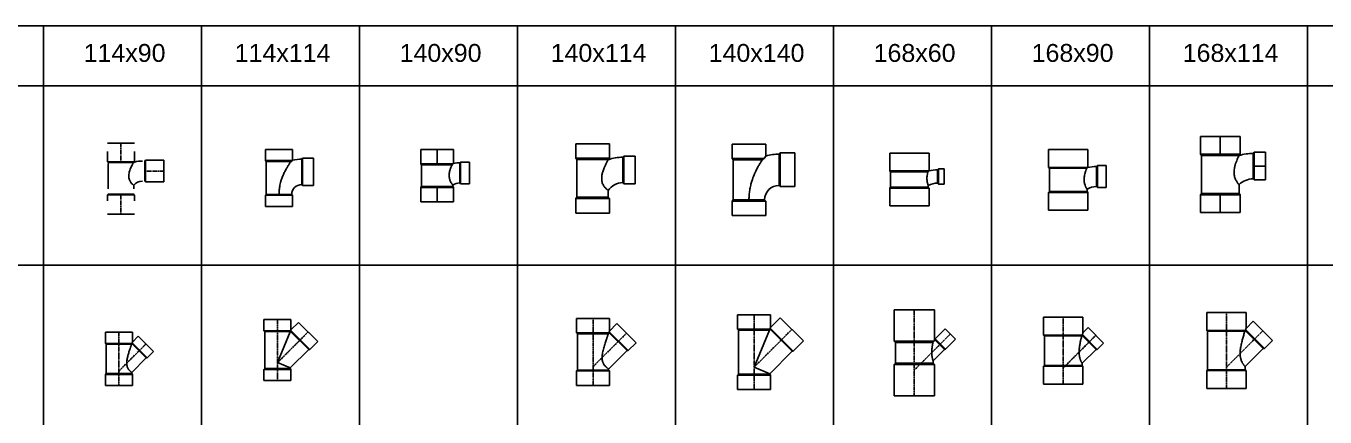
# Model space of a CAD drawing. Header units: millimetres. Extents: x 1218 to 72853, y -34712 to 16286.
# Drawn here: x 13282 to 19096, y 1924 to 3674 of the extents above; entities that cross this region are included whole.
import ezdxf
from ezdxf.enums import TextEntityAlignment as Align

# ---------------------------------------------------------------- set-up
doc = ezdxf.new("R2010")
doc.units = ezdxf.units.MM
doc.set_wipeout_variables(frame=1)
doc.linetypes.add('CENTER2', pattern=[28.575, 19.05, -3.175, 3.175, -3.175])
doc.styles.get("Standard").update_dxf_attribs({"font": 'arial.ttf'})

# ---------------------------------------------------------------- blocks, each defined once
blk = doc.blocks.new('TE CONG-D114x90 uPVC')
blk.add_wipeout([(-60.5, 125), (-60.5, 42), (-57, 38.5), (-57, -102.5), (-60.5, -106), (-60.5, -192), (60.5, -192), (60.5, -106), (57, -102.5), (57, -63.5), (61.1, -59.1), (65.8, -55.1), (71.7, -51.3), (78.2, -48.3), (85, -46.3), (92.5, -45.2), (106.5, -45), (110, -48.5), (192, -48.5), (192, 48.5), (110, 48.5), (106.5, 45), (91.3, 44.9), (86.7, 44.7), (80.5, 44.1), (75.9, 43.5), (68.7, 42.2), (62.9, 41), (60.5, 40.3), (60.5, 125)])
for p, q in [((-60.5, 125), (60.5, 125)), ((-60.5, 42), (-60.5, 87)), ((60.5, 40.3), (60.5, 87)), ((-57, 38.5), (-60.5, 42)), ((-57, -79.5), (-57, 33.5)), ((106.5, 45), (110, 48.5)), ((192, 48.5), (110, 48.5)), ((192, -48.5), (192, 48.5)), ((106.5, -45), (110, -48.5)), ((192, -48.5), (110, -48.5)), ((-57, -102.5), (-60.5, -106)), ((-60.5, -133), (-60.5, -106)), ((57, -79.5), (57, -63.5)), ((57, -102.5), (60.5, -106)), ((60.5, -133), (60.5, -108)), ((-60.5, -192), (60.5, -192))]:
    blk.add_line(p, q)
at = {"color": 8, "linetype": 'CENTER2'}
for p, q in [((0, 125), (0, 42)), ((192, 0), (110, 0)), ((0, -106), (0, -192))]:
    blk.add_line(p, q, dxfattribs=at)
at = {"color": 8}
for p, q in [((-60.5, 42), (58.5, 42)), ((53.5, 38.5), (-57, 38.5)), ((106.5, -45), (106.5, 45)), ((110, -48.5), (110, 48.5)), ((-60.5, -106), (60.5, -106)), ((-57, -102.5), (57, -102.5))]:
    blk.add_line(p, q, dxfattribs=at)
for radius, end in [(141.5, 104.73904), (51.5, 140.08438)]:
    blk.add_arc((96.5, -96.5), radius, 90, end)
for points, knots in [([(58.3, 41.9), (56.7, 39.1), (55.1, 36.3), (53.5, 33.5), (53.5, 33.5), (53.5, 33.5), (53.5, 33.5), (53.1, 32.9), (52.7, 32.2), (51.5, 30), (50.5, 28.2), (46.8, 21.2), (43.8, 15), (39.8, 4.2), (38.4, 0), (36.5, -7.8), (35.8, -11.4), (35.1, -17.8), (34.9, -20.7), (35.1, -26), (35.3, -28.4), (36, -32.9), (36.5, -34.9), (37.7, -38.9), (38.4, -40.7), (41.1, -46.5), (43.4, -49.9), (46.9, -54.2), (48.2, -55.5), (50.6, -58), (51.8, -59.1), (53.8, -60.9), (54.7, -61.6), (56.1, -62.7), (56.5, -63.1), (56.9, -63.4), (57, -63.5), (57, -63.5)], [-312.491759, -312.491759, -312.491759, -312.491759, -296.152946, -296.152946, -296.152946, -296.132681, -296.132681, -296.132681, -292.534326, -292.534326, -284.23961, -284.23961, -262.004374, -262.004374, -249.01896, -249.01896, -238.493832, -238.493832, -230.179739, -230.179739, -223.243339, -223.243339, -217.015097, -217.015097, -210.963162, -210.963162, -197.195469, -197.195469, -189.744734, -189.744734, -181.394502, -181.394502, -172.910213, -172.910213, -164.419137, -164.419137, -159.69674, -159.69674, -159.69674, -159.69674]), ([(58.5, 42), (57.4, 41.2), (56.1, 40.3), (54.4, 39.1), (53.9, 38.8), (53.5, 38.5)], [-25.68956, -25.68956, -25.68956, -25.68956, -20.064416, -20.064416, -18.131552, -18.131552, -18.131552, -18.131552]), ([(60.5, 45.3), (60.5, 45.3), (60.5, 45.3), (60.4, 45.1), (60.3, 45), (59.8, 44.1), (59.2, 43.2), (58.5, 42)], [-16.035889, -16.035889, -16.035889, -16.035889, -13.395135, -13.395135, -9.088574, -9.088574, 0, 0, 0, 0])]:
    blk.add_open_spline(points, degree=3, knots=knots, dxfattribs=at)
at = {"flags": 1}
for p in [(0, 42), (110, 0), (0, -106)]:
    blk.add_attdef('AMC', p, '', height=0.5, dxfattribs=at)
blk = doc.blocks.new('TE CONG-D114x114 uPVC')
for p, q in [((60.5, 100), (-60.5, 100)), ((-60.5, 100), (-60.5, 50)), ((60.5, 100), (60.5, 51.6)), ((101.5, 57), (105, 60.5)), ((105, 60.5), (155, 60.5)), ((155, 60.5), (155, -60.5)), ((-57, 46.5), (-60.5, 50)), ((-57, 46.5), (-57, -101.5)), ((101.5, -57), (105, -60.5)), ((-57, -101.5), (-60.5, -105)), ((-60.5, -105), (-60.5, -155)), ((57, -101.5), (60.5, -105)), ((60.5, -105), (60.5, -155)), ((105, -60.5), (155, -60.5)), ((60.5, -155), (-60.5, -155))]:
    blk.add_line(p, q)
at = {"color": 8}
for p, q in [((105, 60.5), (105, -60.5)), ((59.3, 50), (-60.5, 50)), ((54, 46.5), (-57, 46.5)), ((101.5, 57), (101.5, -57)), ((60.5, -105), (-60.5, -105)), ((0, -101.5), (-57, -101.5)), ((57, -101.5), (0, -101.5))]:
    blk.add_line(p, q, dxfattribs=at)
for radius, end in [(158.5, 104.99146), (44.5, 180)]:
    blk.add_arc((101.5, -101.5), radius, 90, end)
for points, knots in [([(0, -101.5), (0, -101.4), (0, -101.3), (0, -94.4), (0.4, -87.6), (1.8, -73.8), (2.8, -66.8), (7.6, -43.8), (12.5, -28.9), (20.6, -10), (23, -4.8), (28.4, 6), (31.4, 11.6), (36.9, 20.9), (39.3, 24.8), (44.3, 32.6), (46.9, 36.5), (50.8, 42.1), (52.2, 44.1), (53.6, 46), (53.8, 46.3), (54, 46.5)], [-377.205154, -377.205154, -377.205154, -377.205154, -376.994853, -376.994853, -358.320127, -358.320127, -339.088482, -339.088482, -294.226683, -294.226683, -276.674753, -276.674753, -256.896054, -256.896054, -241.818692, -241.818692, -224.559522, -224.559522, -212.839167, -212.839167, -211.165196, -211.165196, -211.165196, -211.165196]), ([(59.3, 50), (59.8, 50.6), (60.1, 51.1), (60.4, 51.5), (60.5, 51.6), (60.5, 51.6)], [-24.167332, -24.167332, -24.167332, -24.167332, -17.092792, -17.092792, -12.091307, -12.091307, -12.091307, -12.091307])]:
    blk.add_open_spline(points, degree=3, knots=knots, dxfattribs=at)
blk.add_open_spline([(54, 46.5), (56.1, 47.9), (57.9, 49.1), (59.3, 50)], degree=3, dxfattribs=at)
at = {"flags": 1}
for p in [(-0.6, 50), (105, 0), (0, -105)]:
    blk.add_attdef('AMC', p, '', height=0.5, dxfattribs=at)
blk = doc.blocks.new('Y-D114x90 uPVC')
for p, q in [((-60.5, 123), (-60.5, 173)), ((-60.5, 173), (60.5, 173)), ((-57, 119.5), (-60.5, 123)), ((-57, -11.5), (-57, 119.5)), ((60.5, 129.1), (60.5, 173)), ((60.5, 129.1), (86.6, 155.2)), ((86.6, 155.2), (155.2, 86.6)), ((57, -6.6), (122, 58.3)), ((122, 58.3), (126.9, 58.3)), ((126.9, 58.3), (155.2, 86.6)), ((-57, -11.5), (-60.5, -15)), ((-60.5, -65), (-60.5, -15)), ((57, -11.5), (57, -6.6)), ((57, -11.5), (60.5, -15)), ((60.5, -65), (60.5, -15)), ((-60.5, -65), (60.5, -65))]:
    blk.add_line(p, q)
at = {"color": 8}
for p, q in [((-60.5, 123), (59.4, 123)), ((56.6, 119.5), (-57, 119.5)), ((58.7, 121.6), (122, 58.3)), ((59.4, 125.9), (126.9, 58.3)), ((-60.5, -15), (60.5, -15)), ((-57, -11.5), (57, -11.5))]:
    blk.add_line(p, q, dxfattribs=at)
at = {"color": 8, "linetype": 'CENTER2', "ltscale": 0.25}
for p, q in [((0, 173), (0, -65)), ((120.9, 120.9), (0, 0))]:
    blk.add_line(p, q, dxfattribs=at)
at = {"color": 8}
blk.add_open_spline([(56.6, 119.5), (56.5, 119.1), (56.3, 118.7), (55.9, 117.6), (55.7, 117), (55.2, 115.5), (54.8, 114.3), (53.9, 111.8), (53.4, 110.4), (52.4, 107.4), (51.8, 105.9), (50.8, 102.8), (50.2, 101.3), (49, 97.5), (48.2, 95.1), (46.6, 90.1), (45.8, 87.6), (44.2, 82.4), (43.4, 79.7), (41.8, 74.2), (41.1, 71.5), (39.6, 65.9), (38.9, 63.1), (37.7, 57.5), (37.1, 54.6), (36.1, 49), (35.7, 46.2), (35.1, 40.5), (35, 37.8), (35, 33.4), (35, 31.8), (35.3, 28.6), (35.5, 27), (36, 23.8), (36.4, 22.3), (37.2, 19.2), (37.7, 17.7), (38.8, 14.9), (39.5, 13.5), (40.9, 10.9), (41.6, 9.7), (43.1, 7.4), (43.9, 6.4), (45.5, 4.4), (46.2, 3.5), (47.7, 1.9), (48.4, 1.1), (49.7, -0.2), (50.4, -0.9), (51.6, -2), (52.2, -2.6), (53.3, -3.6), (53.8, -4), (54.7, -4.8), (55.1, -5.1), (55.8, -5.7), (56.1, -5.9), (56.5, -6.3), (56.7, -6.4), (56.9, -6.6), (57, -6.6), (57, -6.6)], degree=3, knots=[108.313894, 108.313894, 108.313894, 108.313894, 111.614082, 111.614082, 114.920746, 114.920746, 120.428105, 120.428105, 125.935464, 125.935464, 131.442824, 131.442824, 136.950183, 136.950183, 145.254933, 145.254933, 153.559683, 153.559683, 161.864434, 161.864434, 170.169184, 170.169184, 178.473934, 178.473934, 186.778685, 186.778685, 195.083435, 195.083435, 203.388185, 203.388185, 208.078446, 208.078446, 212.768706, 212.768706, 217.458967, 217.458967, 222.149227, 222.149227, 226.839488, 226.839488, 231.529748, 231.529748, 236.220009, 236.220009, 240.910269, 240.910269, 245.234665, 245.234665, 249.559062, 249.559062, 253.883458, 253.883458, 258.207854, 258.207854, 262.53225, 262.53225, 266.856646, 266.856646, 271.181042, 271.181042, 275.505439, 275.505439, 275.505439, 275.505439], dxfattribs=at)
blk.add_open_spline([(58.7, 121.6), (58, 120.9), (57.3, 120.2), (56.6, 119.5)], degree=3, dxfattribs=at)
for points, knots in [([(59.4, 123), (59.3, 122.9), (59.3, 122.8), (59.1, 122.3), (58.9, 122), (58.7, 121.7), (58.7, 121.6), (58.7, 121.6)], [2.716682, 2.716682, 2.716682, 2.716682, 3.524519, 3.524519, 7.049038, 7.049038, 7.522343, 7.522343, 7.522343, 7.522343]), ([(60.5, 129.1), (60.5, 129.1), (60.5, 129), (60.4, 128.9), (60.4, 128.8), (60.3, 128.4), (60.2, 128.2), (60, 127.7), (59.9, 127.4), (59.6, 126.7), (59.5, 126.3), (59.4, 125.9)], [18.569504, 18.569504, 18.569504, 18.569504, 20.890692, 20.890692, 23.21188, 23.21188, 25.533068, 25.533068, 27.854256, 27.854256, 30.383169, 30.383169, 30.383169, 30.383169]), ([(59.4, 123), (59.4, 123.7), (59.4, 124.3), (59.4, 125.3), (59.4, 125.6), (59.4, 125.9)], [2.37047, 2.37047, 2.37047, 2.37047, 4.218258, 4.218258, 5.02879, 5.02879, 5.02879, 5.02879])]:
    blk.add_open_spline(points, degree=3, knots=knots)
at = {"flags": 1}
for p in [(0, 123), (92.6, 92.6), (0, -15)]:
    blk.add_attdef('AMC', p, '', height=0.5, dxfattribs=at)
blk = doc.blocks.new('Y-D114x114 uPVC')
for p, q in [((-60.5, 143), (-60.5, 193)), ((-60.5, 193), (60.5, 193)), ((60.5, 146.1), (60.5, 193)), ((60.5, 146.1), (94.4, 180)), ((94.4, 180), (180, 94.4)), ((-57, -26.5), (-57, 139.5)), ((57, -23.6), (139.7, 59)), ((139.7, 59), (144.6, 59)), ((144.6, 59), (180, 94.4)), ((-60.5, -80), (-60.5, -30)), ((60.5, -80), (60.5, -30)), ((-60.5, -80), (60.5, -80))]:
    blk.add_line(p, q)
at = {"color": 8, "linetype": 'CENTER2', "ltscale": 0.25}
for p, q in [((0, -80), (0, 193)), ((137.2, 137.2), (0, 0))]:
    blk.add_line(p, q, dxfattribs=at)
at = {"color": 8}
for p, q in [((-57, 139.5), (-60.5, 143)), ((-60.5, 143), (59.6, 143)), ((57, 139.5), (-57, 139.5)), ((57, 137.6), (0, 0)), ((57, 139.5), (59, 141.5)), ((57, 137.6), (59, 139.7)), ((57, 137.6), (57, 139.5)), ((59, 139.7), (59, 141.5)), ((59, 139.7), (139.7, 59)), ((60.5, 146.1), (59.6, 144)), ((59.6, 144), (144.6, 59)), ((0, 0), (57, -23.6)), ((-57, -26.5), (-60.5, -30)), ((-60.5, -30), (60.5, -30)), ((-57, -26.5), (57, -26.5)), ((57, -26.5), (57, -23.6)), ((57, -26.5), (60.5, -30))]:
    blk.add_line(p, q, dxfattribs=at)
blk.add_open_spline([(59.6, 143), (59.6, 143), (59.6, 143), (59.5, 142.7), (59.4, 142.4), (59.2, 142), (59.2, 141.8), (59.1, 141.6), (59, 141.5), (59, 141.5)], degree=3, knots=[3.21906, 3.21906, 3.21906, 3.21906, 3.231834, 3.231834, 6.463669, 6.463669, 9.695503, 9.695503, 12.927337, 12.927337, 12.927337, 12.927337], dxfattribs=at)
blk.add_open_spline([(59.6, 143), (59.6, 143.3), (59.6, 143.7), (59.6, 144)], degree=3, dxfattribs=at)
at = {"flags": 1}
for p in [(-0.4, 143), (102.1, 101.5), (0, -30)]:
    blk.add_attdef('AMC', p, '', height=0.5, dxfattribs=at)
blk = doc.blocks.new('TE CONG-D140x90 uPVC')
for p, q in [((-73.5, 40), (-73.5, 105)), ((-73.5, 105), (73.5, 105)), ((73.5, 42.3), (73.5, 105)), ((-70, 36.5), (-73.5, 40)), ((-70, -61.5), (-70, 36.5)), ((101.5, 45), (105, 48.5)), ((145, 48.5), (105, 48.5)), ((145, -48.5), (145, 48.5)), ((70, -61.5), (70, -54.6)), ((101.5, -45), (105, -48.5)), ((145, -48.5), (105, -48.5)), ((-70, -61.5), (-73.5, -65)), ((-73.5, -130), (-73.5, -65)), ((70, -61.5), (73.5, -65)), ((73.5, -130), (73.5, -65)), ((-73.5, -130), (73.5, -130))]:
    blk.add_line(p, q)
at = {"color": 8}
for p, q in [((0, 105), (0, 40)), ((-73.5, 40), (72.3, 40)), ((67.3, 36.5), (-70, 36.5)), ((101.5, -45), (101.5, 45)), ((105, -48.5), (105, 48.5)), ((-73.5, -65), (73.5, -65)), ((-70, -61.5), (70, -61.5)), ((0, -130), (0, -65))]:
    blk.add_line(p, q, dxfattribs=at)
for radius, end in [(146.5, 101.01852), (56.5, 123.88461)]:
    blk.add_arc((101.5, -101.5), radius, 90, end)
for points, knots in [([(67.3, 36.5), (66.8, 35.6), (66.3, 34.5), (63.9, 29.6), (61.7, 24.8), (58.3, 15.4), (57, 11.1), (55.2, 3.4), (54.6, 0.2), (53.8, -5.9), (53.6, -8.7), (53.6, -14.1), (53.7, -16.7), (54.3, -21.5), (54.6, -23.8), (55.6, -28.2), (56.3, -30.3), (57.8, -34.6), (58.7, -36.8), (61.1, -41.8), (62.6, -44.4), (65.1, -48.2), (66, -49.5), (67.6, -51.6), (68.3, -52.5), (69.3, -53.8), (69.7, -54.2), (70, -54.5), (70, -54.6), (70, -54.6)], [-282.634264, -282.634264, -282.634264, -282.634264, -276.722066, -276.722066, -257.006401, -257.006401, -242.521715, -242.521715, -232.542884, -232.542884, -223.999153, -223.999153, -216.43964, -216.43964, -209.384132, -209.384132, -202.381133, -202.381133, -194.336824, -194.336824, -181.911099, -181.911099, -173.171218, -173.171218, -164.454096, -164.454096, -155.790375, -155.790375, -151.569272, -151.569272, -151.569272, -151.569272]), ([(72.3, 40), (71.3, 39.3), (70.1, 38.5), (68.4, 37.3), (67.8, 36.9), (67.3, 36.5)], [-23.884644, -23.884644, -23.884644, -23.884644, -17.881854, -17.881854, -15.348179, -15.348179, -15.348179, -15.348179]), ([(73.5, 42.3), (73.5, 42.3), (73.5, 42.3), (73.4, 42.2), (73.4, 42), (73, 41.5), (72.7, 40.8), (72.3, 40)], [-13.668518, -13.668518, -13.668518, -13.668518, -11.627794, -11.627794, -7.626827, -7.626827, 0, 0, 0, 0])]:
    blk.add_open_spline(points, degree=3, knots=knots, dxfattribs=at)
at = {"flags": 1}
for p in [(0, 40), (105, 0), (0, -65)]:
    blk.add_attdef('AMC', p, '', height=0.5, dxfattribs=at)
blk = doc.blocks.new('TE CONG-D140x114 uPVC')
for p, q in [((-75.5, 117), (75.5, 117)), ((-75.5, 52), (-75.5, 117)), ((75.5, 52), (75.5, 117)), ((135, 57), (140, 62)), ((140, 62), (190, 62)), ((190, 62), (190, -62)), ((-70, 46.5), (-75.5, 52)), ((-70, -122.5), (-70, 46.5)), ((70, 46.5), (75.5, 52)), ((70, 45.7), (70, 46.5)), ((135, -57), (140, -62)), ((70, -122.5), (70, -91.9)), ((140, -62), (190, -62)), ((-70, -122.5), (-75.5, -128)), ((-75.5, -193), (-75.5, -128)), ((70, -122.5), (75.5, -128)), ((75.5, -193), (75.5, -128)), ((-75.5, -193), (75.5, -193))]:
    blk.add_line(p, q)
at = {"color": 8}
for p, q in [((140, 62), (140, -62)), ((-75.5, 52), (75.5, 52)), ((-70, 46.5), (70, 46.5)), ((135, 57), (135, -57)), ((-75.5, -128), (75.5, -128)), ((70, -122.5), (-70, -122.5))]:
    blk.add_line(p, q, dxfattribs=at)
for radius, end in [(192, 109.78805), (78, 146.44269)]:
    blk.add_arc((135, -135), radius, 90, end)
blk.add_open_spline([(70, -91.9), (70, -91.9), (70, -91.9), (69.9, -91.8), (69.6, -91.6), (68.4, -90.7), (67.5, -90), (65.2, -88.3), (63.9, -87.2), (60.9, -84.6), (59.3, -83.1), (56, -79.7), (54.4, -77.9), (51.2, -73.8), (49.8, -71.7), (47, -66.9), (45.8, -64.4), (43.8, -59.2), (43, -56.6), (41.7, -51.2), (41.2, -48.3), (40.6, -42), (40.6, -38.7), (40.8, -31.4), (41.3, -27.4), (42.7, -18.3), (43.9, -13.2), (47.1, -2.5), (49.1, 3.3), (53.1, 13.2), (55, 17.5), (59.3, 26.5), (61.7, 31.1), (65.9, 38.7), (67.7, 41.8), (69.6, 45), (70, 45.7), (70, 45.7)], degree=3, knots=[-211.762278, -211.762278, -211.762278, -211.762278, -210.916271, -210.916271, -199.900074, -199.900074, -188.950037, -188.950037, -178.200799, -178.200799, -167.893874, -167.893874, -158.258525, -158.258525, -149.218757, -149.218757, -140.09709, -140.09709, -131.863425, -131.863425, -123.094789, -123.094789, -113.176166, -113.176166, -101.270776, -101.270776, -85.610928, -85.610928, -66.877091, -66.877091, -51.429209, -51.429209, -32.129515, -32.129515, -13.324417, -13.324417, 0, 0, 0, 0], dxfattribs=at)
at = {"flags": 1}
for p in [(0, 52), (140, 0), (0, -128)]:
    blk.add_attdef('AMC', p, '', height=0.5, dxfattribs=at)
blk = doc.blocks.new('Y-D140x114 uPVC')
for p, q in [((73.5, 216), (-73.5, 216)), ((-73.5, 216), (-73.5, 151)), ((73.5, 216), (73.5, 159.1)), ((73.5, 159.1), (107.1, 192.7)), ((107.1, 192.7), (192.7, 107.1)), ((-70, 147.5), (-73.5, 151)), ((-70, 147.5), (-70, -15.5)), ((152.4, 71.8), (70, -10.6)), ((152.4, 71.8), (157.3, 71.8)), ((157.3, 71.8), (192.7, 107.1)), ((-70, -15.5), (-73.5, -19)), ((-73.5, -84), (-73.5, -19)), ((70, -10.6), (70, -15.5)), ((70, -15.5), (73.5, -19)), ((73.5, -84), (73.5, -19)), ((-73.5, -84), (73.5, -84))]:
    blk.add_line(p, q)
at = {"color": 8}
for p, q in [((72.4, 151), (-73.5, 151)), ((68.9, 147.5), (-70, 147.5)), ((72.6, 156.5), (157.3, 71.8)), ((72.6, 151.6), (152.4, 71.8)), ((-73.5, -19), (73.5, -19)), ((-70, -15.5), (70, -15.5))]:
    blk.add_line(p, q, dxfattribs=at)
at = {"color": 8, "linetype": 'CENTER2', "ltscale": 0.25}
blk.add_line((149.9, 149.9), (0, 0), dxfattribs=at)
blk.add_lwpolyline([(0, 216), (0, -84)], dxfattribs=at)
at = {"color": 8}
blk.add_open_spline([(68.9, 147.5), (68.9, 147.5), (68.9, 147.5), (68.6, 146.8), (68.3, 146.1), (67.6, 144), (67.1, 142.6), (65.9, 139.3), (65.3, 137.5), (63.9, 133.8), (63.3, 131.8), (61.9, 127.9), (61.2, 125.9), (59.5, 121), (58.5, 117.9), (56.3, 111.6), (55.3, 108.3), (53.1, 101.5), (52.1, 98.1), (50, 91.1), (48.9, 87.6), (47, 80.4), (46, 76.8), (44.3, 69.5), (43.6, 65.9), (42.2, 58.6), (41.7, 55), (41.1, 49.6), (40.9, 47.8), (40.7, 44.2), (40.6, 42.4), (40.6, 38.7), (40.7, 36.7), (41, 32.7), (41.3, 30.7), (42, 26.7), (42.5, 24.8), (43.6, 21), (44.3, 19.2), (45.9, 15.7), (46.7, 14), (48.6, 10.9), (49.6, 9.4), (51.6, 6.6), (52.6, 5.3), (54.7, 2.9), (55.7, 1.8), (57.6, -0.2), (58.5, -1.1), (60.3, -2.7), (61.2, -3.5), (62.8, -5), (63.6, -5.6), (65.1, -6.8), (65.7, -7.3), (66.9, -8.3), (67.5, -8.7), (68.4, -9.4), (68.8, -9.7), (69.4, -10.2), (69.6, -10.3), (69.9, -10.6), (70, -10.6), (70, -10.6)], degree=3, knots=[142.856445, 142.856445, 142.856445, 142.856445, 142.973619, 142.973619, 147.14668, 147.14668, 154.167523, 154.167523, 161.188365, 161.188365, 168.209208, 168.209208, 175.230051, 175.230051, 185.939904, 185.939904, 196.649757, 196.649757, 207.35961, 207.35961, 218.069463, 218.069463, 228.779316, 228.779316, 239.489169, 239.489169, 250.199022, 250.199022, 255.553948, 255.553948, 260.908875, 260.908875, 266.774579, 266.774579, 272.640284, 272.640284, 278.505988, 278.505988, 284.371693, 284.371693, 290.237397, 290.237397, 296.103101, 296.103101, 301.968806, 301.968806, 307.83451, 307.83451, 313.349686, 313.349686, 318.864862, 318.864862, 324.380038, 324.380038, 329.895214, 329.895214, 335.41039, 335.41039, 340.925565, 340.925565, 346.440741, 346.440741, 351.955917, 351.955917, 351.955917, 351.955917], dxfattribs=at)
for points in [[(72.4, 151), (71.3, 149.9), (70, 148.6), (68.9, 147.5)], [(72.6, 151.6), (72.5, 151.4), (72.5, 151.2), (72.4, 151)]]:
    blk.add_open_spline(points, degree=3)
for points, knots in [([(73.5, 159.1), (73.5, 159.1), (73.5, 159), (73.4, 158.8), (73.4, 158.7), (73.2, 158.3), (73.1, 158), (72.9, 157.5), (72.8, 157.1), (72.6, 156.7), (72.6, 156.6), (72.6, 156.5)], [22.025665, 22.025665, 22.025665, 22.025665, 24.778873, 24.778873, 27.532081, 27.532081, 30.285289, 30.285289, 33.038498, 33.038498, 33.588598, 33.588598, 33.588598, 33.588598]), ([(72.6, 151.6), (72.6, 152.4), (72.6, 153.3), (72.6, 155), (72.6, 155.8), (72.6, 156.5)], [2.696214, 2.696214, 2.696214, 2.696214, 5.133685, 5.133685, 7.249813, 7.249813, 7.249813, 7.249813])]:
    blk.add_open_spline(points, degree=3, knots=knots)
at = {"flags": 1}
for p in [(0, 151), (114.6, 114.6), (0, -19)]:
    blk.add_attdef('AMC', p, '', height=0.5, dxfattribs=at)
blk = doc.blocks.new('TE CONG-D140x140 uPVC')
for p, q in [((75.5, 115), (-75.5, 115)), ((-75.5, 115), (-75.5, 50)), ((75.5, 115), (75.5, 61.3)), ((134.5, 70), (140, 75.5)), ((205, 75.5), (140, 75.5)), ((205, -75.5), (205, 75.5)), ((-70, 44.5), (-75.5, 50)), ((-70, 44.5), (-70, -134.5)), ((134.5, -70), (140, -75.5)), ((205, -75.5), (140, -75.5)), ((-70, -134.5), (-75.5, -140)), ((-75.5, -140), (-75.5, -205)), ((70, -134.5), (75.5, -140)), ((75.5, -140), (75.5, -205)), ((75.5, -205), (-75.5, -205))]:
    blk.add_line(p, q)
at = {"color": 8}
for p, q in [((134.5, -70), (134.5, 70)), ((140, -75.5), (140, 75.5)), ((67.8, 50), (-75.5, 50)), ((59.6, 44.5), (-70, 44.5)), ((75.5, -140), (-75.5, -140)), ((-70, -134.5), (0, -134.5)), ((0, -134.5), (70, -134.5))]:
    blk.add_line(p, q, dxfattribs=at)
for radius, end in [(204.5, 106.76869), (64.5, 180)]:
    blk.add_arc((134.5, -134.5), radius, 90, end)
for points, knots in [([(75.5, 61.3), (75.5, 61.3), (75.4, 61.2), (75, 60.6), (74.5, 59.9), (72.5, 57), (70.4, 53.9), (67.8, 50)], [-36.830815, -36.830815, -36.830815, -36.830815, -30.683462, -30.683462, -20.869115, -20.869115, 0, 0, 0, 0]), ([(67.8, 50), (66.5, 49.1), (65, 48.1), (62.3, 46.3), (60.9, 45.4), (59.6, 44.5)], [-58.629028, -58.629028, -58.629028, -58.629028, -53.170522, -53.170522, -48.033205, -48.033205, -48.033205, -48.033205])]:
    blk.add_open_spline(points, degree=3, knots=knots)
blk.add_open_spline([(0, -134.5), (0, -134.4), (0, -134.3), (0, -127.1), (0.3, -120.1), (1.4, -105.8), (2.3, -98.6), (4.6, -84.1), (6.1, -76.8), (9.4, -63.2), (11.1, -56.9), (16, -41.3), (19.3, -32.1), (26.1, -15.8), (29.4, -8.5), (35.8, 4.3), (38.8, 10), (44.4, 20.1), (47, 24.5), (51.7, 32.3), (53.9, 35.8), (57.2, 40.9), (58.4, 42.8), (59.6, 44.5)], degree=3, knots=[-0.281456, -0.281456, -0.281456, -0.281456, 0, 0, 21.255546, 21.255546, 42.93132, 42.93132, 65.381707, 65.381707, 85.026596, 85.026596, 114.447568, 114.447568, 138.748845, 138.748845, 158.908621, 158.908621, 175.769239, 175.769239, 190.003025, 190.003025, 198.540061, 198.540061, 198.540061, 198.540061], dxfattribs=at)
at = {"flags": 1}
for p in [(-3.8, 50), (140, 0), (0, -140)]:
    blk.add_attdef('AMC', p, '', height=0.5, dxfattribs=at)
blk = doc.blocks.new('Y-D140x140 uPVC')
for p, q in [((-73.5, 235), (73.5, 235)), ((-73.5, 170), (-73.5, 235)), ((73.5, 177.4), (73.5, 235)), ((72.5, 175), (73.5, 177.4)), ((73.5, 177.4), (117.7, 221.7)), ((117.7, 221.7), (221.7, 117.7)), ((-70, 166.5), (-73.5, 170)), ((-70, 166.5), (-70, -31.5)), ((175.7, 71.8), (221.7, 117.7)), ((70, -29), (170.8, 71.8)), ((170.8, 71.8), (175.7, 71.8)), ((-70, -31.5), (-73.5, -35)), ((-73.5, -100), (-73.5, -35)), ((70, -29), (70, -31.5)), ((70, -31.5), (73.5, -35)), ((73.5, -100), (73.5, -35)), ((-73.5, -100), (73.5, -100))]:
    blk.add_line(p, q)
at = {"color": 8}
for p, q in [((72.5, 175), (175.7, 71.8)), ((-73.5, 170), (72.5, 170)), ((-70, 166.5), (69, 166.5)), ((69, 166.5), (0, 0)), ((72.5, 170), (170.8, 71.8)), ((0, 0), (70, -29)), ((-73.5, -35), (73.5, -35)), ((-70, -31.5), (70, -31.5))]:
    blk.add_line(p, q, dxfattribs=at)
at = {"color": 8, "linetype": 'CENTER2', "ltscale": 0.25}
blk.add_line((0, 0), (169.7, 169.7), dxfattribs=at)
blk.add_lwpolyline([(0, 235), (0, -100)], dxfattribs=at)
for points in [[(72.5, 170), (72.5, 171.7), (72.5, 173.4), (72.5, 175)], [(72.5, 170), (71.3, 168.9), (70.1, 167.6), (69, 166.5)], [(72.5, 170), (72.5, 170), (72.5, 170), (72.5, 170)]]:
    blk.add_open_spline(points, degree=3)
at = {"flags": 1}
for p in [(0, 170), (124.1, 123.4), (0, -35)]:
    blk.add_attdef('AMC', p, '', height=0.5, dxfattribs=at)
blk = doc.blocks.new('TE CONG-D168x60 uPVC')
for p, q in [((-88, 105), (88, 105)), ((-88, 25), (-88, 105)), ((88, 25.3), (88, 105)), ((-84, 21), (-88, 25)), ((-84, -48), (-84, 21)), ((126, 30), (130, 34)), ((155, 34), (130, 34)), ((155, -34), (155, 34)), ((-84, -48), (-88, -52)), ((-88, -132), (-88, -52)), ((84, -48), (84, -39.7)), ((84, -48), (88, -52)), ((88, -132), (88, -52)), ((126, -30), (130, -34)), ((155, -34), (130, -34)), ((-88, -132), (88, -132))]:
    blk.add_line(p, q)
at = {"color": 8}
for p, q in [((-88, 25), (87.9, 25)), ((83, 21), (-84, 21)), ((126, -30), (126, 30)), ((130, -34), (130, 34)), ((-88, -52), (88, -52)), ((-84, -48), (84, -48))]:
    blk.add_line(p, q, dxfattribs=at)
for radius, end in [(156, 104.09851), (96, 115.94448)]:
    blk.add_arc((126, -126), radius, 90, end)
blk.add_open_spline([(83, 21), (82.6, 19.7), (82.2, 18), (80.9, 12.9), (80.1, 9.1), (79.1, 2.3), (78.8, -0.4), (78.5, -5.6), (78.4, -8), (78.5, -12.7), (78.6, -15.1), (79.1, -20.1), (79.4, -22.7), (80.5, -28.4), (81.2, -31.2), (82.5, -35.6), (83.1, -37.2), (83.7, -38.9), (83.9, -39.4), (84, -39.6), (84, -39.7), (84, -39.7)], degree=3, knots=[-183.216763, -183.216763, -183.216763, -183.216763, -174.688914, -174.688914, -160.990167, -160.990167, -152.47568, -152.47568, -145.295092, -145.295092, -138.319025, -138.319025, -129.74693, -129.74693, -118.560858, -118.560858, -107.899423, -107.899423, -100.782583, -100.782583, -98.311818, -98.311818, -98.311818, -98.311818], dxfattribs=at)
for points, knots in [([(87.9, 25), (87.5, 24.6), (86.7, 24), (85.1, 22.7), (84.4, 22.1), (83.4, 21.3), (83.2, 21.2), (83, 21)], [-16.677018, -16.677018, -16.677018, -16.677018, -10.843942, -10.843942, -6.688131, -6.688131, -5.710594, -5.710594, -5.710594, -5.710594]), ([(88, 25.3), (88, 25.3), (88, 25.3), (88, 25.2), (87.9, 25.1), (87.9, 25)], [-4.030791, -4.030791, -4.030791, -4.030791, -2.731002, -2.731002, 0, 0, 0, 0])]:
    blk.add_open_spline(points, degree=3, knots=knots)
at = {"flags": 1}
for p in [(0, 25), (130, 0), (0, -52)]:
    blk.add_attdef('AMC', p, '', height=0.5, dxfattribs=at)
blk = doc.blocks.new('Y-D168x60 uPVC')
for p, q in [((-90, 270), (90, 270)), ((-90, 130), (-90, 270)), ((90, 132.4), (90, 270)), ((137.9, 184.6), (93.3, 140)), ((184.6, 137.9), (137.9, 184.6)), ((-84, 124), (-90, 130)), ((-84, 31), (-84, 124)), ((92.7, 135.1), (90, 132.4)), ((92.7, 135.1), (93.3, 140)), ((184.6, 137.9), (140, 93.3)), ((135.1, 92.7), (84, 41.6)), ((135.1, 92.7), (140, 93.3)), ((-84, 31), (-90, 25)), ((-90, -115), (-90, 25)), ((84, 31), (84, 41.6)), ((84, 31), (90, 25)), ((90, -115), (90, 25)), ((-90, -115), (90, -115))]:
    blk.add_line(p, q)
at = {"color": 8}
for p, q in [((-90, 130), (89.5, 130)), ((-84, 124), (83.5, 124)), ((135.1, 92.7), (92.7, 135.1)), ((140, 93.3), (93.3, 140)), ((-90, 25), (90, 25)), ((-84, 31), (84, 31))]:
    blk.add_line(p, q, dxfattribs=at)
at = {"color": 8, "linetype": 'CENTER2', "ltscale": 0.25}
blk.add_line((161.2, 161.2), (0, 0), dxfattribs=at)
blk.add_lwpolyline([(0, 270), (0, -115)], dxfattribs=at)
at = {"color": 8}
for points, knots in [([(83.5, 124), (83.5, 123.8), (83.4, 123.5), (83.2, 122.3), (83, 121), (82.5, 118.4), (82.2, 116.9), (81.7, 113.8), (81.4, 112.2), (80.8, 108.4), (80.5, 105.9), (79.8, 100.6), (79.5, 97.9), (79, 92.3), (78.8, 89.5), (78.6, 85.3), (78.5, 83.9), (78.5, 81.2), (78.5, 79.8), (78.5, 77.2), (78.5, 76), (78.5, 73.4), (78.6, 72.2), (78.7, 69.6), (78.8, 68.3), (79, 65.8), (79.1, 64.5), (79.4, 62.1), (79.6, 60.8), (79.9, 58.5), (80.1, 57.4), (80.5, 55.2), (80.7, 54.1), (81.1, 52.1), (81.3, 51.2), (81.7, 49.7), (81.8, 49), (82.1, 47.8), (82.3, 47.2), (82.6, 46.1), (82.7, 45.6), (83, 44.7), (83.1, 44.2), (83.4, 43.5), (83.5, 43.1), (83.7, 42.6), (83.7, 42.3), (83.9, 41.9), (83.9, 41.8), (84, 41.6), (84, 41.6), (84, 41.6)], [3.992639, 3.992639, 3.992639, 3.992639, 5.494584, 5.494584, 10.989167, 10.989167, 16.483751, 16.483751, 21.978334, 21.978334, 29.981781, 29.981781, 37.985228, 37.985228, 45.988675, 45.988675, 49.990399, 49.990399, 53.992122, 53.992122, 57.672636, 57.672636, 61.353149, 61.353149, 65.033663, 65.033663, 68.714176, 68.714176, 72.39469, 72.39469, 76.075203, 76.075203, 79.755717, 79.755717, 83.43623, 83.43623, 86.193461, 86.193461, 88.950691, 88.950691, 91.707922, 91.707922, 94.465152, 94.465152, 97.222383, 97.222383, 99.979613, 99.979613, 102.736844, 102.736844, 105.494074, 105.494074, 105.494074, 105.494074]), ([(90, 132.4), (90, 132.4), (89.9, 132.3), (89.9, 132), (89.8, 131.7), (89.7, 131.1), (89.6, 130.8), (89.5, 130.2), (89.5, 130.1), (89.5, 130)], [162.605119, 162.605119, 162.605119, 162.605119, 165.490393, 165.490393, 168.375668, 168.375668, 171.260943, 171.260943, 171.919948, 171.919948, 171.919948, 171.919948])]:
    blk.add_open_spline(points, degree=3, knots=knots, dxfattribs=at)
blk.add_open_spline([(89.5, 130), (87.6, 128.1), (85.5, 126), (83.5, 124)], degree=3, dxfattribs=at)
at = {"flags": 1}
for p in [(0, 130), (116.7, 116.7), (0, -5.5)]:
    blk.add_attdef('AMC', p, '', height=0.5, dxfattribs=at)
blk = doc.blocks.new('TE CONG-D168x90 uPVC')
for p, q in [((-88, 121), (88, 121)), ((-88, 41), (-88, 121)), ((88, 41), (88, 121)), ((-84, 37), (-88, 41)), ((-84, -67), (-84, 37)), ((87.6, 40.6), (88, 41)), ((126, 45), (130, 49)), ((170, 49), (130, 49)), ((170, -49), (170, 49)), ((84, -67), (84, -56.7)), ((126, -45), (130, -49)), ((170, -49), (130, -49)), ((-84, -67), (-88, -71)), ((-88, -151), (-88, -71)), ((84, -67), (88, -71)), ((88, -151), (88, -71)), ((-88, -151), (88, -151))]:
    blk.add_line(p, q)
at = {"color": 8}
for p, q in [((-88, 41), (88, 41)), ((82.8, 37), (-84, 37)), ((126, -45), (126, 45)), ((130, -49), (130, 49)), ((-88, -71), (88, -71)), ((-84, -67), (84, -67))]:
    blk.add_line(p, q, dxfattribs=at)
for radius, end in [(171, 102.9625), (81, 121.23293)]:
    blk.add_arc((126, -126), radius, 90, end)
blk.add_open_spline([(82.8, 37), (82.6, 36.6), (82.4, 36.2), (81.1, 33.1), (79.6, 29.6), (76.7, 21.3), (75.2, 16.6), (73.2, 8.3), (72.5, 4.9), (71.6, -1.6), (71.2, -4.8), (70.9, -10.8), (70.9, -13.7), (71.1, -19.2), (71.4, -21.8), (72.1, -26.9), (72.6, -29.2), (74.3, -36.3), (75.7, -40.4), (78.4, -46.7), (79.5, -48.9), (81.2, -52.1), (81.9, -53.3), (83, -55.1), (83.4, -55.7), (83.9, -56.5), (84, -56.7), (84, -56.7)], degree=3, knots=[-285.106983, -285.106983, -285.106983, -285.106983, -281.767483, -281.767483, -264.215288, -264.215288, -247.231259, -247.231259, -236.477797, -236.477797, -226.881709, -226.881709, -218.295798, -218.295798, -210.367908, -210.367908, -202.716017, -202.716017, -187.015033, -187.015033, -175.269291, -175.269291, -166.548028, -166.548028, -157.803915, -157.803915, -150.001037, -150.001037, -150.001037, -150.001037], dxfattribs=at)
blk.add_open_spline([(87.6, 40.6), (87.6, 40.6), (87.6, 40.6), (87.6, 40.6), (87.6, 40.6), (87.5, 40.6), (87.5, 40.5), (86.9, 40.1), (86.1, 39.5), (84.3, 38.2), (83.6, 37.6), (82.8, 37)], degree=3, knots=[-35.402384, -35.402384, -35.402384, -35.402384, -34.815925, -34.815925, -33.347814, -33.347814, -30.791405, -30.791405, -20.831344, -20.831344, -15.41381, -15.41381, -15.41381, -15.41381])
at = {"flags": 1}
for p in [(0, 41), (130, 0), (0, -71)]:
    blk.add_attdef('AMC', p, '', height=0.5, dxfattribs=at)
blk = doc.blocks.new('TE CONG-D168x114 uPVC')
for p, q in [((-89, 133), (-89, 53)), ((89, 133), (-89, 133)), ((89, 133), (89, 53)), ((147, 57), (152, 62)), ((202, 62), (152, 62)), ((202, -62), (202, 62)), ((-84, 48), (-89, 53)), ((-84, 48), (-84, -123)), ((84, 48), (89, 53)), ((84, 48), (84, 47)), ((147, -57), (152, -62)), ((84, -82.7), (84, -123)), ((202, -62), (152, -62)), ((-84, -123), (-89, -128)), ((-89, -128), (-89, -208)), ((84, -123), (89, -128)), ((89, -128), (89, -208)), ((89, -208), (-89, -208))]:
    blk.add_line(p, q)
at = {"color": 8}
for p, q in [((0, 133), (0, 53)), ((152, -62), (152, 62)), ((89, 53), (-89, 53)), ((84, 48), (-84, 48)), ((147, -57), (147, 57)), ((202, 0), (152, 0)), ((89, -128), (-89, -128)), ((-84, -123), (84, -123)), ((0, -208), (0, -128))]:
    blk.add_line(p, q, dxfattribs=at)
for radius, end in [(204, 107.98835), (90, 134.427)]:
    blk.add_arc((147, -147), radius, 90, end)
blk.add_open_spline([(84, -82.7), (84, -82.7), (83.9, -82.6), (83.3, -82), (82.8, -81.4), (81.2, -79.6), (80.3, -78.5), (78, -75.7), (76.8, -74), (73.1, -68.7), (70.6, -64.6), (67.3, -57.3), (66.3, -54.7), (64.6, -49.3), (63.8, -46.4), (62.6, -40.4), (62.2, -37.2), (61.7, -30.3), (61.6, -26.6), (62, -18.6), (62.5, -14.2), (64, -4.9), (65.2, 0.1), (69.2, 14.2), (72.5, 22.9), (77.9, 34.9), (80, 39.2), (82.7, 44.7), (83.6, 46.2), (84, 46.9), (84, 47), (84, 47)], degree=3, knots=[197.449014, 197.449014, 197.449014, 197.449014, 204.683885, 204.683885, 215.466047, 215.466047, 226.169253, 226.169253, 236.603551, 236.603551, 254.755285, 254.755285, 263.614118, 263.614118, 272.472424, 272.472424, 281.894019, 281.894019, 292.543482, 292.543482, 305.167938, 305.167938, 320.299176, 320.299176, 350.113727, 350.113727, 371.705056, 371.705056, 388.186915, 388.186915, 392.886736, 392.886736, 392.886736, 392.886736], dxfattribs=at)
at = {"flags": 1}
for p in [(0, 53), (152, 0), (0, -128)]:
    blk.add_attdef('AMC', p, '', height=0.5, dxfattribs=at)
blk = doc.blocks.new('Y-D168x90 uPVC')
for p, q in [((-88, 147), (-88, 227)), ((-88, 227), (88, 227)), ((88, 157.3), (88, 227)), ((88, 157.3), (111, 180.3)), ((111, 180.3), (180.3, 111)), ((-84, 143), (-88, 147)), ((-84, 11), (-84, 143)), ((84, 20.4), (146.4, 82.7)), ((146.4, 82.7), (152, 82.7)), ((152, 82.7), (180.3, 111)), ((-84, 11), (-88, 7)), ((-88, -73), (-88, 7)), ((84, 11), (84, 20.4)), ((84, 11), (88, 7)), ((88, -73), (88, 7)), ((-88, -73), (88, -73))]:
    blk.add_line(p, q)
at = {"color": 8}
for p, q in [((-88, 147), (85.8, 147)), ((82.7, 143), (-84, 143)), ((84.4, 144.7), (146.4, 82.7)), ((85.7, 149), (152, 82.7)), ((-88, 7), (88, 7)), ((-84, 11), (84, 11))]:
    blk.add_line(p, q, dxfattribs=at)
at = {"color": 8, "linetype": 'CENTER2', "ltscale": 0.25}
blk.add_line((0, 0), (145.7, 145.7), dxfattribs=at)
blk.add_lwpolyline([(0, 227), (0, -73)], dxfattribs=at)
at = {"color": 8}
blk.add_open_spline([(82.7, 143), (82.6, 142.6), (82.5, 142.2), (81.9, 139.9), (81.4, 137.8), (80.2, 133.2), (79.6, 130.8), (78.6, 126.4), (78.1, 124.3), (77.1, 119.9), (76.6, 117.7), (75.2, 110.8), (74.3, 105.9), (72.8, 96), (72.1, 90.9), (71.4, 83.3), (71.2, 80.8), (71, 75.8), (70.9, 73.4), (70.9, 69.2), (71, 67.4), (71.1, 63.8), (71.2, 62), (71.5, 58.4), (71.7, 56.6), (72.2, 53.1), (72.5, 51.3), (73.1, 47.9), (73.5, 46.2), (74.3, 43), (74.7, 41.4), (75.6, 38.5), (76.1, 37.1), (77.1, 34.4), (77.6, 33.2), (78.4, 31.1), (78.8, 30.2), (79.6, 28.5), (80, 27.8), (80.7, 26.3), (81, 25.6), (81.7, 24.4), (82, 23.8), (82.6, 22.8), (82.8, 22.4), (83.2, 21.6), (83.4, 21.3), (83.7, 20.8), (83.8, 20.7), (84, 20.4), (84, 20.4), (84, 20.4)], degree=3, knots=[-228.275274, -228.275274, -228.275274, -228.275274, -226.04769, -226.04769, -217.153391, -217.153391, -208.259091, -208.259091, -200.974336, -200.974336, -193.68958, -193.68958, -179.120068, -179.120068, -164.550557, -164.550557, -157.265801, -157.265801, -149.981045, -149.981045, -144.771102, -144.771102, -139.561158, -139.561158, -134.351214, -134.351214, -129.14127, -129.14127, -123.931326, -123.931326, -118.721383, -118.721383, -113.511439, -113.511439, -108.301495, -108.301495, -104.137624, -104.137624, -99.973752, -99.973752, -95.80988, -95.80988, -91.646009, -91.646009, -87.482137, -87.482137, -83.318266, -83.318266, -79.154394, -79.154394, -74.990523, -74.990523, -74.990523, -74.990523], dxfattribs=at)
for points in [[(84.4, 144.7), (83.9, 144.1), (83.3, 143.5), (82.7, 143)], [(85.8, 147), (85.7, 147.7), (85.7, 148.4), (85.7, 149)]]:
    blk.add_open_spline(points, degree=3)
for points, knots in [([(85.8, 147), (85.6, 146.7), (85.4, 146.3), (84.9, 145.5), (84.7, 145.1), (84.4, 144.7)], [2.196039, 2.196039, 2.196039, 2.196039, 4.438733, 4.438733, 7.671371, 7.671371, 7.671371, 7.671371]), ([(88, 157.3), (88, 157.3), (88, 157.2), (87.9, 156.9), (87.8, 156.6), (87.6, 156), (87.5, 155.6), (87.3, 154.7), (87.1, 154.1), (86.8, 153), (86.6, 152.3), (86.2, 150.9), (86, 150.2), (85.8, 149.3), (85.8, 149.2), (85.7, 149)], [27.792829, 27.792829, 27.792829, 27.792829, 31.266933, 31.266933, 34.741036, 34.741036, 38.21514, 38.21514, 41.689244, 41.689244, 45.163347, 45.163347, 48.637451, 48.637451, 49.191438, 49.191438, 49.191438, 49.191438])]:
    blk.add_open_spline(points, degree=3, knots=knots)
at = {"flags": 1}
for p in [(0, 147), (117.4, 117.4), (0, -2.1)]:
    blk.add_attdef('AMC', p, '', height=0.5, dxfattribs=at)
blk = doc.blocks.new('Y-D168x114 uPVC')
for p, q in [((88, 245), (-88, 245)), ((-88, 245), (-88, 165)), ((88, 245), (88, 174.3)), ((119.5, 205.8), (88, 174.3)), ((205.8, 119.5), (119.5, 205.8)), ((-84, 161), (-88, 165)), ((-84, 161), (-84, -11)), ((205.8, 119.5), (170.4, 84.1)), ((164.8, 84.1), (84, 3.4)), ((164.8, 84.1), (170.4, 84.1)), ((84, 3.4), (84, -11)), ((-84, -11), (-88, -15)), ((-88, -15), (-88, -95)), ((84, -11), (88, -15)), ((88, -15), (88, -95)), ((88, -95), (-88, -95))]:
    blk.add_line(p, q)
at = {"color": 8}
for p, q in [((86.1, 165), (-88, 165)), ((-84, 161), (82.8, 161)), ((164.8, 84.1), (85.4, 163.5)), ((170.4, 84.1), (86.1, 168.5)), ((88, -15), (-88, -15)), ((84, -11), (-84, -11))]:
    blk.add_line(p, q, dxfattribs=at)
at = {"color": 8, "linetype": 'CENTER2', "ltscale": 0.25}
blk.add_line((162.6, 162.6), (0, 0), dxfattribs=at)
blk.add_lwpolyline([(0, 245), (0, -95)], dxfattribs=at)
at = {"color": 8}
for points, knots in [([(61.7, 61.7), (61.7, 65), (61.8, 68.3), (62.3, 75), (62.7, 78.4), (63.5, 85.2), (64.1, 88.6), (65.2, 95.3), (65.9, 98.7), (67.3, 105.4), (68, 108.7), (69.6, 115.2), (70.4, 118.4), (72, 124.6), (72.8, 127.6), (74.5, 133.5), (75.3, 136.3), (77, 142.2), (78, 145.4), (79.8, 151.4), (80.7, 154.2), (82, 158.3), (82.4, 159.8), (82.8, 161)], [0, 0, 0, 0, 9.847686, 9.847686, 19.695372, 19.695372, 29.543058, 29.543058, 39.390744, 39.390744, 49.23843, 49.23843, 59.086116, 59.086116, 68.933801, 68.933801, 78.781487, 78.781487, 90.29304, 90.29304, 101.804593, 101.804593, 109.920809, 109.920809, 109.920809, 109.920809]), ([(84, 3.4), (84, 3.4), (83.9, 3.5), (83.7, 3.7), (83.5, 3.9), (83, 4.4), (82.7, 4.8), (82, 5.6), (81.6, 6.1), (80.7, 7.2), (80.1, 7.8), (79, 9.2), (78.4, 10), (77.2, 11.6), (76.5, 12.5), (75.2, 14.5), (74.5, 15.5), (73, 17.8), (72.2, 19.2), (70.6, 22.1), (69.8, 23.7), (68.2, 27), (67.5, 28.8), (66.1, 32.5), (65.5, 34.4), (64.4, 38.4), (63.9, 40.4), (63, 44.6), (62.7, 46.8), (62.2, 51), (62, 53.2), (61.8, 57.5), (61.7, 59.6), (61.7, 61.7)], [342.515255, 342.515255, 342.515255, 342.515255, 347.872228, 347.872228, 353.2292, 353.2292, 358.586173, 358.586173, 363.943146, 363.943146, 369.300118, 369.300118, 374.657091, 374.657091, 380.014064, 380.014064, 385.371036, 385.371036, 391.621546, 391.621546, 397.872055, 397.872055, 404.122564, 404.122564, 410.373074, 410.373074, 416.623583, 416.623583, 422.874092, 422.874092, 429.124602, 429.124602, 435.375111, 435.375111, 435.375111, 435.375111])]:
    blk.add_open_spline(points, degree=3, knots=knots, dxfattribs=at)
blk.add_open_spline([(82.8, 161), (83.7, 161.8), (84.5, 162.7), (85.4, 163.5)], degree=3)
for points, knots in [([(85.4, 163.5), (85.5, 163.7), (85.6, 163.9), (85.8, 164.4), (86, 164.7), (86.1, 165)], [34.111801, 34.111801, 34.111801, 34.111801, 35.728083, 35.728083, 38.29422, 38.29422, 38.29422, 38.29422]), ([(86.1, 168.5), (86.2, 168.8), (86.3, 169.2), (86.6, 170.1), (86.8, 170.6), (87.1, 171.6), (87.3, 172.1), (87.5, 172.9), (87.7, 173.2), (87.8, 173.7), (87.9, 173.9), (88, 174.2), (88, 174.3), (88, 174.3)], [8.226424, 8.226424, 8.226424, 8.226424, 10.083433, 10.083433, 13.444577, 13.444577, 16.805721, 16.805721, 20.166865, 20.166865, 23.52801, 23.52801, 26.889154, 26.889154, 26.889154, 26.889154]), ([(86.1, 168.5), (86.1, 168.2), (86.1, 167.9), (86.1, 166.8), (86.1, 165.9), (86.1, 165)], [5.024246, 5.024246, 5.024246, 5.024246, 5.74552, 5.74552, 8.183704, 8.183704, 8.183704, 8.183704])]:
    blk.add_open_spline(points, degree=3, knots=knots)
at = {"flags": 1}
for p in [(-0.9, 165), (127.3, 127.3), (0, -15)]:
    blk.add_attdef('AMC', p, '', height=0.5, dxfattribs=at)

msp = doc.modelspace()

# ---------------------------------------------------------------- linework, layer by layer
for p, q in [((2141.9, 3673.6), (23966.6, 3673.6)), ((13360.3, 3673.6), (13360.3, -1314.6)), ((14067.4, 3673.6), (14067.4, -1314.6)), ((14774.5, 3673.6), (14774.5, -1314.6)), ((14774.5, 3673.6), (14774.5, -1314.6)), ((15481.6, 3673.6), (15481.6, -1314.6)), ((16188.7, 3673.6), (16188.7, -1314.6)), ((16895.8, 3673.6), (16895.8, -1314.6)), ((17602.8, 3673.6), (17602.8, -1314.6)), ((18309.9, 3673.6), (18309.9, -1314.6)), ((19017, 3673.6), (19017, -1314.6)), ((2141.9, 3405.7), (23966.6, 3405.7)), ((2141.9, 2603.9), (23966.6, 2603.9))]:
    msp.add_line(p, q)

# ---------------------------------------------------------------- block references
for name, p in [('TE CONG-D114x90 uPVC', (13707.4, 3024.3)), ('TE CONG-D140x114 uPVC', (15818.2, 3029.6)), ('TE CONG-D140x140 uPVC', (16517.8, 3030.4)), ('TE CONG-D168x114 uPVC', (18627.1, 3046.5)), ('TE CONG-D114x114 uPVC', (14414.7, 3021)), ('TE CONG-D140x90 uPVC', (15122.5, 3016.4)), ('TE CONG-D168x60 uPVC', (17235.8, 3000.3)), ('TE CONG-D168x90 uPVC', (17946.8, 2999.9)), ('Y-D168x60 uPVC', (17257.6, 2134)), ('Y-D168x114 uPVC', (18654.2, 2146.4)), ('Y-D114x114 uPVC', (14407.8, 2167.3)), ('Y-D140x114 uPVC', (15819.9, 2149.1)), ('Y-D140x140 uPVC', (16540.5, 2146.6)), ('Y-D168x90 uPVC', (17924.5, 2143.9)), ('Y-D114x90 uPVC', (13698.4, 2129.9))]:
    msp.add_blockref(name, p)

# ---------------------------------------------------------------- texts
at = {"color": 2, "ltscale": 500}
for s, p in [('114x90', (13723.6, 3553.1)), ('114x114', (14430.7, 3553.1)), ('140x90', (15137.8, 3553.1)), ('140x114', (15844.9, 3553.1)), ('140x140', (16551.9, 3553.1)), ('168x60', (17259, 3553.1)), ('168x90', (17966.1, 3553.1)), ('168x114', (18673.2, 3553.1))]:
    msp.add_text(s, height=80, rotation=360, dxfattribs=at).set_placement(p, align=Align.MIDDLE_CENTER)

doc.saveas('drawing.dxf')
